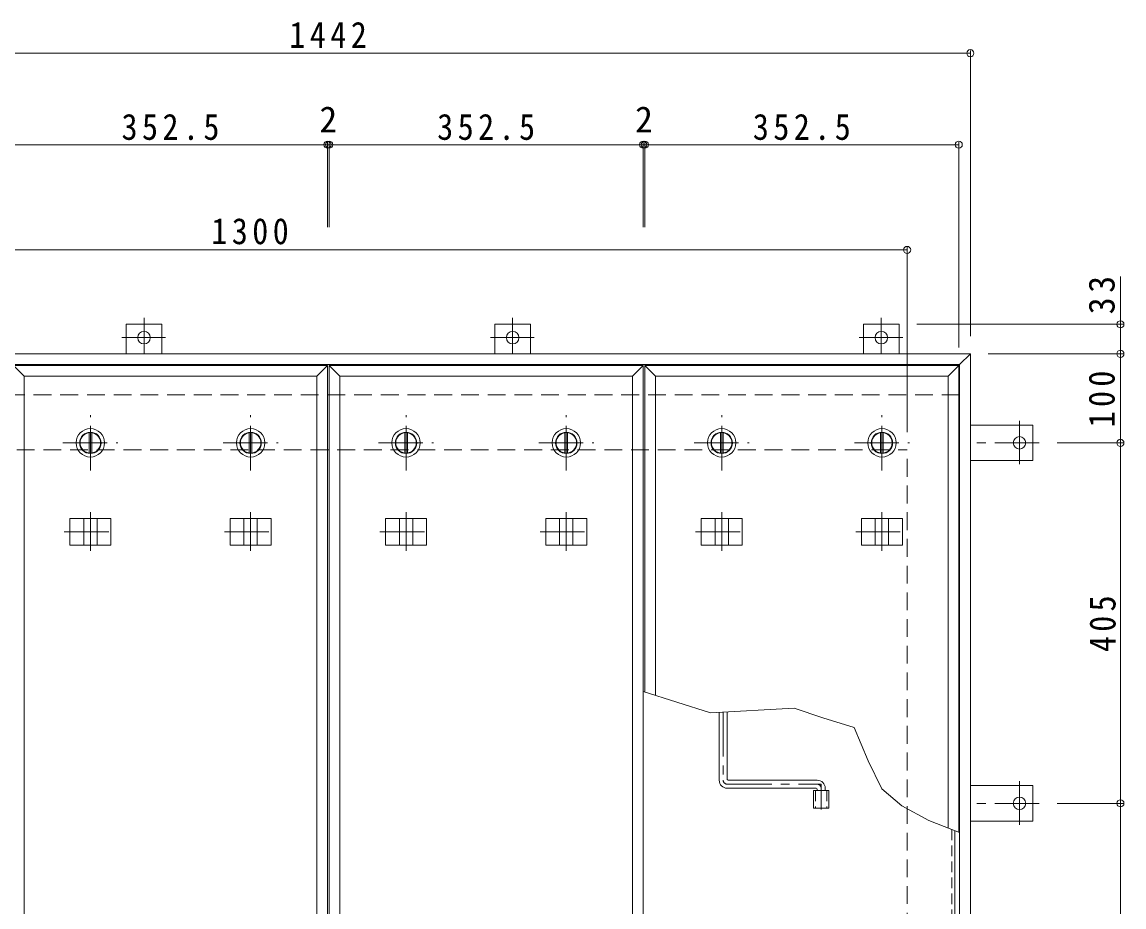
# Model space of a CAD drawing. Units: millimetres at full size, sheet at 1:10. Extents: x -2620 to 2719, y -1962 to 1907.
# Drawn here: x -1648 to -410, y 568 to 1562 of the extents above; entities that cross this region are included whole.
import ezdxf
from ezdxf.enums import TextEntityAlignment as Align

# ---------------------------------------------------------------- set-up
doc = ezdxf.new("R2010")
doc.units = ezdxf.units.MM
doc.header["$LTSCALE"] = 10
doc.header["$PDMODE"] = 32
doc.header["$PDSIZE"] = 8
for name, pattern in [('CHAIN1', [8, 5, -1, 1, -1]), ('DASHED1', [1.8, 1.2, -0.6]), ('DASHED2', [3, 2, -1])]:
    doc.linetypes.add(name, pattern=pattern)
for name, color, linetype, lineweight in [('0-1_躯体', 2, 'DASHED2', 9), ('0-2_仕上', 4, 'Continuous', 9), ('0-3_建具', 4, 'Continuous', 9), ('0-5_寸法', 7, 'Continuous', 9), ('0-6_ハッチ', 6, 'Continuous', 9), ('0-A', 3, 'CHAIN1', 9), ('0-C', 2, 'Continuous', 9), ('0-E', 3, 'Continuous', 9), ('0-F', 7, 'Continuous', 9)]:
    doc.layers.add(name, color=color, linetype=linetype, lineweight=lineweight)
doc.styles.add('ＭＳ ゴシック', font='')
doc.styles.get('ＭＳ ゴシック').set_extended_font_data('MS Gothic')

msp = doc.modelspace()

# ---------------------------------------------------------------- linework, layer by layer
at = {"layer": '0-1_躯体'}
for p, q in [((-594.84, 1142.92), (-2012.84, 1142.92)), ((-1953.84, 1080.92), (-653.84, 1080.92)), ((-653.84, -119.08), (-653.84, 1080.92))]:
    msp.add_line(p, q, dxfattribs=at)
at = {"layer": '0-2_仕上'}
for p, q in [((-1304.84, 1175.92), (-1304.84, -214.08)), ((-1302.84, 1175.92), (-1302.84, -214.08)), ((-950.34, 1175.92), (-950.34, -214.08)), ((-948.34, 1175.92), (-948.34, 808.84)), ((-595.84, 1175.92), (-595.84, 651.69)), ((-1645.34, 1163.92), (-1645.34, -202.08)), ((-1316.84, 1163.92), (-1316.84, -202.08)), ((-1290.84, 1163.92), (-1290.84, -202.08)), ((-962.34, 1163.92), (-962.34, -202.08)), ((-936.34, 1163.92), (-936.34, 805.07)), ((-607.84, 1163.92), (-607.84, 656.34))]:
    msp.add_line(p, q, dxfattribs=at)
at = {"layer": '0-2_仕上', "color": 3}
for p, q in [((-758.99, 698.42), (-741.69, 698.42)), ((-758.99, 698.42), (-758.99, 678.42)), ((-741.69, 698.42), (-741.69, 678.42)), ((-758.99, 678.42), (-741.69, 678.42))]:
    msp.add_line(p, q, dxfattribs=at)
at = {"layer": '0-2_仕上', "color": 3, "linetype": 'DASHED1'}
for p, q in [((-756.69, 698.42), (-756.69, 678.42)), ((-743.99, 698.42), (-743.99, 678.42))]:
    msp.add_line(p, q, dxfattribs=at)
at = {"layer": '0-2_仕上'}
for points in [[(-1645.34, 1163.92), (-1657.34, 1175.92), (-1304.84, 1175.92)], [(-1645.34, 1163.92), (-1316.84, 1163.92), (-1304.84, 1175.92)], [(-1290.84, 1163.92), (-1302.84, 1175.92), (-950.34, 1175.92)], [(-1290.84, 1163.92), (-962.34, 1163.92), (-950.34, 1175.92)], [(-936.34, 1163.92), (-948.34, 1175.92), (-595.84, 1175.92)], [(-936.34, 1163.92), (-607.84, 1163.92), (-595.84, 1175.92)]]:
    msp.add_lwpolyline(points, dxfattribs=at)
at = {"layer": '0-3_建具', "color": 2}
for p, q in [((-582.84, 1188.92), (-2024.84, 1188.92)), ((-582.84, 1188.92), (-594.84, 1176.92)), ((-582.84, -227.08), (-582.84, 1188.92)), ((-594.84, 1176.92), (-2012.84, 1176.92)), ((-594.84, -215.08), (-594.84, 1176.92))]:
    msp.add_line(p, q, dxfattribs=at)
at = {"layer": '0-3_建具'}
for p, q in [((-1594.18, 1003.92), (-1594.18, 973.92)), ((-1594.18, 1003.92), (-1548, 1003.92)), ((-1578.59, 1003.92), (-1578.59, 973.92)), ((-1563.59, 1003.92), (-1563.59, 973.92)), ((-1548, 1003.92), (-1548, 973.92)), ((-1414.18, 1003.92), (-1414.18, 973.92)), ((-1414.18, 1003.92), (-1368, 1003.92)), ((-1398.59, 1003.92), (-1398.59, 973.92)), ((-1383.59, 1003.92), (-1383.59, 973.92)), ((-1368, 1003.92), (-1368, 973.92)), ((-1239.68, 1003.92), (-1239.68, 973.92)), ((-1239.68, 1003.92), (-1193.5, 1003.92)), ((-1224.09, 1003.92), (-1224.09, 973.92)), ((-1209.09, 1003.92), (-1209.09, 973.92)), ((-1193.5, 1003.92), (-1193.5, 973.92)), ((-1059.68, 1003.92), (-1059.68, 973.92)), ((-1059.68, 1003.92), (-1013.5, 1003.92)), ((-1044.09, 1003.92), (-1044.09, 973.92)), ((-1029.09, 1003.92), (-1029.09, 973.92)), ((-1013.5, 1003.92), (-1013.5, 973.92)), ((-885.18, 1003.92), (-885.18, 973.92)), ((-885.18, 1003.92), (-839, 1003.92)), ((-869.59, 1003.92), (-869.59, 973.92)), ((-854.59, 1003.92), (-854.59, 973.92)), ((-839, 1003.92), (-839, 973.92)), ((-705.18, 1003.92), (-705.18, 973.92)), ((-705.18, 1003.92), (-659, 1003.92)), ((-689.59, 1003.92), (-689.59, 973.92)), ((-674.59, 1003.92), (-674.59, 973.92)), ((-659, 1003.92), (-659, 973.92)), ((-1594.18, 973.92), (-1548, 973.92)), ((-1414.18, 973.92), (-1368, 973.92)), ((-1239.68, 973.92), (-1193.5, 973.92)), ((-1059.68, 973.92), (-1013.5, 973.92)), ((-885.18, 973.92), (-839, 973.92)), ((-705.18, 973.92), (-659, 973.92))]:
    msp.add_line(p, q, dxfattribs=at)
at = {"layer": '0-3_建具', "linetype": 'CHAIN1'}
for p, q in [((-1571.09, 1011.04), (-1571.09, 967.8)), ((-1391.09, 1011.04), (-1391.09, 967.8)), ((-1216.59, 1011.04), (-1216.59, 967.8)), ((-1036.59, 1011.04), (-1036.59, 967.8)), ((-862.09, 1011.04), (-862.09, 967.8)), ((-682.09, 1011.04), (-682.09, 967.8)), ((-1600.5, 988.92), (-1541.68, 988.92)), ((-1420.5, 988.92), (-1361.68, 988.92)), ((-1246, 988.92), (-1187.18, 988.92)), ((-1066, 988.92), (-1007.18, 988.92)), ((-891.5, 988.92), (-832.68, 988.92)), ((-711.5, 988.92), (-652.68, 988.92))]:
    msp.add_line(p, q, dxfattribs=at)
at = {"layer": '0-5_寸法'}
for p, q in [((-414.32, 1222.12), (-414.32, 1275.88)), ((-874.62, 785.72), (-950.34, 809.46)), ((-780.87, 790.74), (-874.62, 785.72)), ((-748.32, 779.94), (-780.87, 790.74)), ((-713.35, 769.25), (-748.32, 779.94)), ((-697.54, 731.79), (-713.35, 769.25)), ((-682.18, 700.34), (-697.54, 731.79)), ((-659.61, 681.1), (-682.18, 700.34)), ((-629.38, 664.68), (-659.61, 681.1)), ((-594.84, 651.31), (-629.38, 664.68))]:
    msp.add_line(p, q, dxfattribs=at)
at = {"layer": '0-6_ハッチ'}
for p, q in [((-864.84, 786.25), (-864.84, 709.92)), ((-855.84, 786.73), (-855.84, 710.92)), ((-854.84, 709.92), (-754.84, 709.92)), ((-755.84, 700.92), (-855.84, 700.92)), ((-754.84, 699.92), (-754.84, 698.42)), ((-745.84, 700.92), (-745.84, 698.42))]:
    msp.add_line(p, q, dxfattribs=at)
at = {"layer": '0-6_ハッチ', "linetype": 'CHAIN1'}
for p, q in [((-860.34, 786.49), (-860.34, 709.93)), ((-855.83, 705.42), (-750.34, 705.42)), ((-750.34, 677.04), (-750.34, 705.42))]:
    msp.add_line(p, q, dxfattribs=at)
at = {"layer": '0-6_ハッチ'}
for centre, radius, start, end in [((-855.84, 709.92), 9, 180, 270), ((-854.84, 710.92), 1, 180, 270), ((-754.84, 700.92), 9, 0, 90), ((-755.84, 699.92), 1, 0, 90)]:
    msp.add_arc(centre, radius, start, end, dxfattribs=at)
at = {"layer": '0-6_ハッチ', "linetype": 'CHAIN1'}
for centre, radius, start, end in [((-855.83, 709.93), 4.51, 180, 270), ((-754.84, 700.92), 4.5, 360, 89.70431)]:
    msp.add_arc(centre, radius, start, end, dxfattribs=at)
at = {"layer": '0-A', "linetype": 'DASHED1'}
msp.add_line((-603.54, 654.68), (-603.54, -169.38), dxfattribs=at)
at = {"layer": '0-A', "linetype": 'Continuous'}
msp.add_line((-600.34, -172.58), (-600.34, 653.44), dxfattribs=at)
at = {"layer": '0-C', "linetype": 'CHAIN1'}
for p, q in [((-1571.09, 1057.92), (-1571.09, 1119.92)), ((-1391.09, 1057.92), (-1391.09, 1119.92)), ((-1216.59, 1057.92), (-1216.59, 1119.92)), ((-1036.59, 1057.92), (-1036.59, 1119.92)), ((-862.09, 1057.92), (-862.09, 1119.92)), ((-682.09, 1057.92), (-682.09, 1119.92)), ((-1602.09, 1088.92), (-1540.09, 1088.92)), ((-1422.09, 1088.92), (-1360.09, 1088.92)), ((-1247.59, 1088.92), (-1185.59, 1088.92)), ((-1067.59, 1088.92), (-1005.59, 1088.92)), ((-893.09, 1088.92), (-831.09, 1088.92)), ((-713.09, 1088.92), (-651.09, 1088.92))]:
    msp.add_line(p, q, dxfattribs=at)
at = {"layer": '0-C'}
for p, q in [((-1572.59, 1100.33), (-1572.59, 1077.52)), ((-1569.59, 1100.33), (-1569.59, 1077.52)), ((-1392.59, 1100.33), (-1392.59, 1077.52)), ((-1389.59, 1100.33), (-1389.59, 1077.52)), ((-1218.09, 1100.33), (-1218.09, 1077.52)), ((-1215.09, 1100.33), (-1215.09, 1077.52)), ((-1038.09, 1100.33), (-1038.09, 1077.52)), ((-1035.09, 1100.33), (-1035.09, 1077.52)), ((-863.59, 1100.33), (-863.59, 1077.52)), ((-860.59, 1100.33), (-860.59, 1077.52)), ((-683.59, 1100.33), (-683.59, 1077.52)), ((-680.59, 1100.33), (-680.59, 1077.52))]:
    msp.add_line(p, q, dxfattribs=at)
for centre, radius in [((-1571.09, 1088.92), 16), ((-1391.09, 1088.92), 16), ((-1216.59, 1088.92), 16), ((-1036.59, 1088.92), 16), ((-862.09, 1088.92), 16), ((-682.09, 1088.92), 16), ((-1571.09, 1088.92), 12), ((-1571.09, 1088.92), 11.5), ((-1391.09, 1088.92), 12), ((-1391.09, 1088.92), 11.5), ((-1216.59, 1088.92), 12), ((-1216.59, 1088.92), 11.5), ((-1036.59, 1088.92), 12), ((-1036.59, 1088.92), 11.5), ((-862.09, 1088.92), 12), ((-862.09, 1088.92), 11.5), ((-682.09, 1088.92), 12), ((-682.09, 1088.92), 11.5)]:
    msp.add_circle(centre, radius, dxfattribs=at)
at = {"layer": '0-E', "linetype": 'CHAIN1'}
for p, q in [((-1510.84, 1229.28), (-1510.84, 1189.12)), ((-1096.84, 1229.28), (-1096.84, 1189.12)), ((-682.84, 1229.28), (-682.84, 1189.12)), ((-1535.68, 1207.12), (-1486.79, 1207.12)), ((-1121.68, 1207.12), (-1072.79, 1207.12)), ((-707.68, 1207.12), (-658.79, 1207.12)), ((-527.64, 1113.76), (-527.64, 1064.88)), ((-505.48, 1088.92), (-582.84, 1088.92)), ((-527.64, 708.76), (-527.64, 659.88)), ((-505.48, 683.92), (-582.84, 683.92))]:
    msp.add_line(p, q, dxfattribs=at)
at = {"layer": '0-E'}
for p, q in [((-1530.84, 1188.92), (-1530.84, 1222.12)), ((-1530.84, 1222.12), (-1490.84, 1222.12)), ((-1490.84, 1188.92), (-1490.84, 1222.12)), ((-1116.84, 1188.92), (-1116.84, 1222.12)), ((-1116.84, 1222.12), (-1076.84, 1222.12)), ((-1076.84, 1188.92), (-1076.84, 1222.12)), ((-702.84, 1188.92), (-702.84, 1222.12)), ((-702.84, 1222.12), (-662.84, 1222.12)), ((-662.84, 1188.92), (-662.84, 1222.12)), ((-582.84, 1108.92), (-512.64, 1108.92)), ((-512.64, 1108.92), (-512.64, 1068.92)), ((-582.84, 1068.92), (-512.64, 1068.92)), ((-582.84, 703.92), (-512.64, 703.92)), ((-512.64, 703.92), (-512.64, 663.92)), ((-582.84, 663.92), (-512.64, 663.92))]:
    msp.add_line(p, q, dxfattribs=at)
for centre in [(-1510.84, 1207.12), (-1096.84, 1207.12), (-682.84, 1207.12), (-527.64, 1088.92), (-527.64, 683.92)]:
    msp.add_circle(centre, 7, dxfattribs=at)
at = {"layer": '0-F'}
for p, q in [((-2024.84, 1526.64), (-582.84, 1526.64)), ((-582.84, 1529.64), (-582.84, 1208.92)), ((-1657.34, 1423.84), (-1304.84, 1423.84)), ((-1304.84, 1426.84), (-1304.84, 1331.21)), ((-1304.84, 1423.84), (-1302.84, 1423.84)), ((-1302.84, 1426.84), (-1302.84, 1331.21)), ((-1302.84, 1423.84), (-950.34, 1423.84)), ((-950.34, 1426.84), (-950.34, 1331.21)), ((-950.34, 1423.84), (-948.34, 1423.84)), ((-948.34, 1426.84), (-948.34, 1331.21)), ((-948.34, 1423.84), (-595.84, 1423.84)), ((-595.84, 1426.84), (-595.84, 1195.92)), ((-1953.84, 1305.64), (-653.84, 1305.64)), ((-653.84, 1308.64), (-653.84, 1100.92)), ((-411.32, 1222.12), (-642.84, 1222.12)), ((-414.32, 1188.92), (-414.32, 1222.12)), ((-411.32, 1188.92), (-562.84, 1188.92)), ((-414.32, 1188.92), (-414.32, 1088.92)), ((-411.32, 1088.92), (-485.48, 1088.92)), ((-414.32, 683.92), (-414.32, 1088.92)), ((-411.32, 683.92), (-485.48, 683.92)), ((-414.32, 277.92), (-414.32, 683.92))]:
    msp.add_line(p, q, dxfattribs=at)
for p in [(-582.84, 1526.64), (-1304.84, 1423.84), (-1302.84, 1423.84), (-950.34, 1423.84), (-948.34, 1423.84), (-595.84, 1423.84), (-653.84, 1305.64), (-414.32, 1222.12), (-414.32, 1188.92), (-414.32, 1088.92), (-414.32, 683.92)]:
    msp.add_point(p, dxfattribs=at)

# ---------------------------------------------------------------- texts
at = {"layer": '0-F', "color": 2, "style": 'ＭＳ ゴシック'}
for p in [(-1313.84, 1428.84), (-959.34, 1428.84)]:
    msp.add_text('2', height=29.33, dxfattribs=at).set_placement(p, align=Align.BOTTOM_LEFT)
at = {"layer": '0-F', "color": 2, "char_height": 29.33, "attachment_point": 7, "style": 'ＭＳ ゴシック'}
for s, insert in [('\\T1.28;\\W0.9;1442', (-1347.59, 1532.64)), ('\\T1.28;\\W0.9;352.5', (-1536.09, 1428.84)), ('\\T1.28;\\W0.9;352.5', (-1181.59, 1428.84)), ('\\T1.28;\\W0.9;352.5', (-827.09, 1428.84)), ('\\T1.28;\\W0.9;1300', (-1435.23, 1311.64))]:
    msp.add_mtext(s, dxfattribs=dict(at, insert=insert))
at = {"layer": '0-F', "color": 2, "char_height": 29.33, "attachment_point": 7, "rotation": 90, "style": 'ＭＳ ゴシック'}
for s, insert in [('\\T1.27;\\W0.95;33', (-420.32, 1233.38)), ('\\T1.27;\\W0.9;100', (-420.32, 1106.42)), ('\\T1.27;\\W0.9;405', (-419.32, 853.92))]:
    msp.add_mtext(s, dxfattribs=dict(at, insert=insert))

doc.saveas('drawing.dxf')
